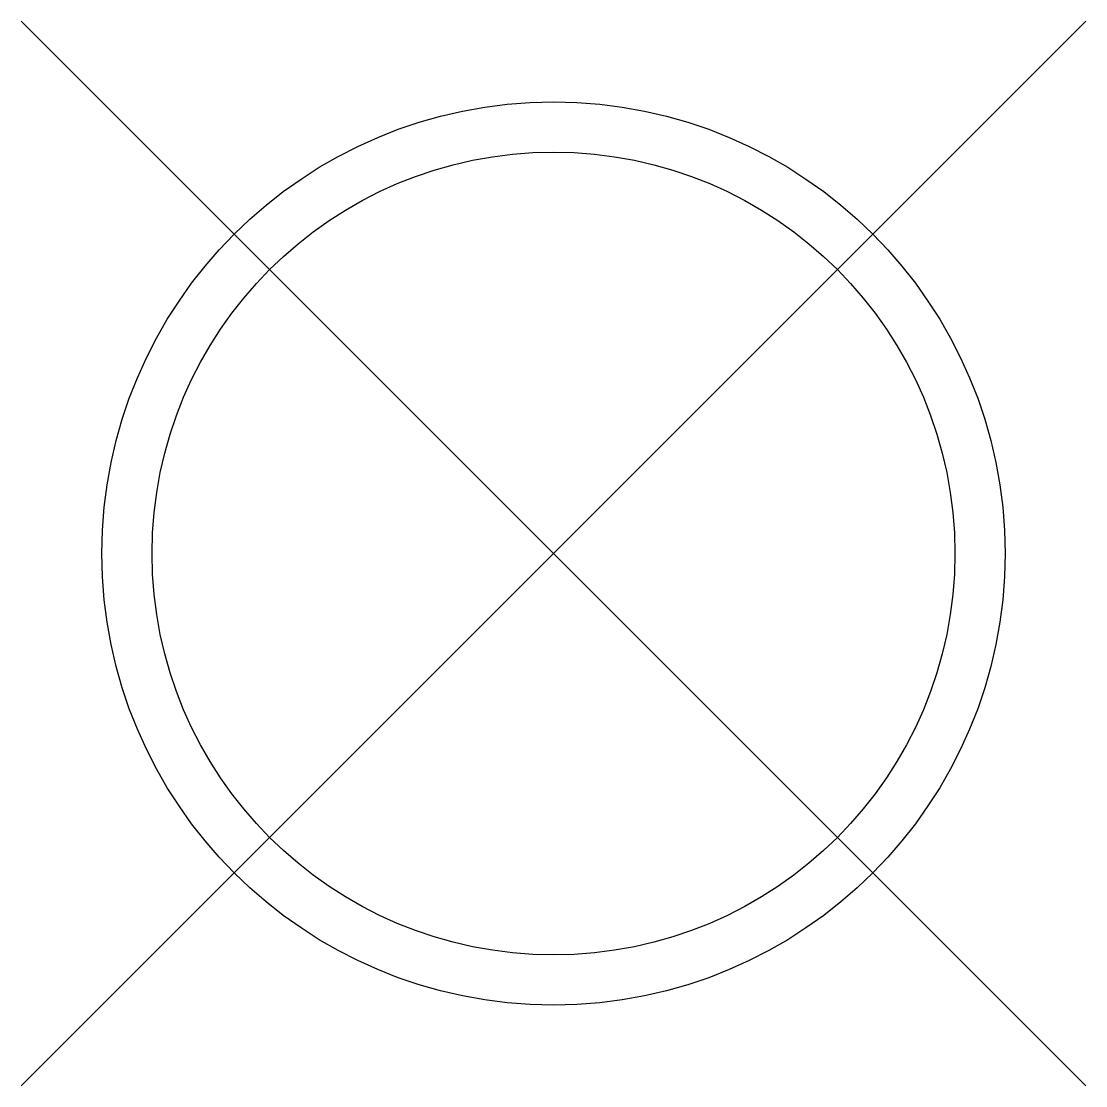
# Model space of a CAD drawing. Header units: metres. Extents: x -2.12 to 2.12, y -2.12 to 2.12.
import ezdxf

# ---------------------------------------------------------------- set-up
doc = ezdxf.new("R2010")
doc.units = ezdxf.units.M

msp = doc.modelspace()

# ---------------------------------------------------------------- linework, layer by layer
at = {"flags": 128}
for points in [[(-2.1213, 2.1213), (2.1213, -2.1213)], [(-2.1213, -2.1213), (2.1213, 2.1213)]]:
    msp.add_lwpolyline(points, dxfattribs=at)
for radius in [1.8, 1.6]:
    msp.add_circle((0, 0), radius)

doc.saveas('drawing.dxf')
